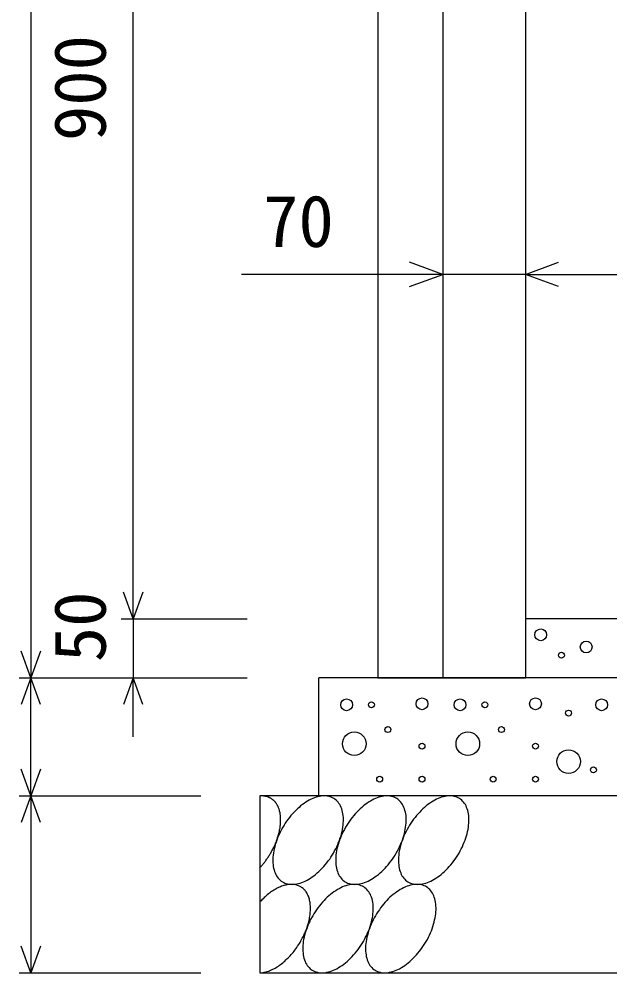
# Model space of a CAD drawing. Units: millimetres, scale not verified. Extents: x -16800 to 16800, y -5940 to 5940.
# Drawn here: x 13671 to 14172, y 2436 to 3244 of the extents above; entities that cross this region are included whole.
import ezdxf
from ezdxf.enums import TextEntityAlignment as Align

# ---------------------------------------------------------------- set-up
doc = ezdxf.new("R2010")
doc.units = ezdxf.units.MM
doc.header["$LTSCALE"] = 20
for name, color, linetype, lineweight in [('0-0_DIM', 7, 'Continuous', 25), ('0-2_HATCH', 6, 'Continuous', 25), ('0-5_OUTLINE', 3, 'Continuous', 25)]:
    doc.layers.add(name, color=color, linetype=linetype, lineweight=lineweight)
doc.styles.add('ＭＳ ゴシック', font='')
doc.styles.get('ＭＳ ゴシック').set_extended_font_data('MS Gothic')

msp = doc.modelspace()

# ---------------------------------------------------------------- linework, layer by layer
at = {"layer": '0-0_DIM'}
for p, q in [((13680.8, 3760.65), (13680.8, 2685.65)), ((13767.46, 2735.65), (13767.46, 3635.65)), ((14030, 3027.61), (13859.31, 3027.61)), ((14100, 3027.61), (14030, 3027.61)), ((14100, 3027.61), (14600, 3027.61)), ((13757.46, 2735.65), (13864.13, 2735.65)), ((13767.46, 2735.65), (13767.46, 2685.65)), ((13670.8, 2685.65), (13864.13, 2685.65)), ((13680.8, 2585.65), (13680.8, 2685.65)), ((13767.46, 2635.65), (13767.46, 2685.65)), ((13670.8, 2585.65), (13825, 2585.65)), ((13680.8, 2585.65), (13680.8, 2435.65)), ((13670.8, 2435.65), (13825, 2435.65))]:
    msp.add_line(p, q, dxfattribs=at)
for points in [[(14001.81, 3017.35), (14030, 3027.61), (14001.81, 3037.87)], [(14128.19, 3017.35), (14100, 3027.61), (14128.19, 3037.87)], [(13775.67, 2758.2), (13767.46, 2735.65), (13759.26, 2758.2)], [(13689.01, 2708.2), (13680.8, 2685.65), (13672.59, 2708.2)], [(13689.01, 2663.1), (13680.8, 2685.65), (13672.59, 2663.1)], [(13775.67, 2663.1), (13767.46, 2685.65), (13759.26, 2663.1)], [(13689.01, 2608.2), (13680.8, 2585.65), (13672.59, 2608.2)], [(13689.01, 2563.1), (13680.8, 2585.65), (13672.59, 2563.1)], [(13689.01, 2458.2), (13680.8, 2435.65), (13672.59, 2458.2)]]:
    msp.add_lwpolyline(points, dxfattribs=at)
at = {"layer": '0-2_HATCH'}
for points in [[(13880.1, 2585.19), (13879.6, 2585.29), (13879.2, 2585.39), (13878.8, 2585.49), (13878.3, 2585.49), (13877.8, 2585.59), (13877.4, 2585.59), (13876.9, 2585.59), (13876.4, 2585.59), (13876, 2585.59), (13875.5, 2585.59), (13875, 2585.59)], [(13891.6, 2572.99), (13891.5, 2573.49), (13891.3, 2573.99), (13891.2, 2574.49), (13891, 2574.89), (13890.8, 2575.39), (13890.6, 2575.89), (13890.5, 2576.29), (13890.3, 2576.69), (13890, 2577.19), (13889.8, 2577.59), (13889.6, 2577.99), (13889.4, 2578.39), (13889.1, 2578.79), (13888.9, 2579.19), (13888.6, 2579.49), (13888.3, 2579.89), (13888.1, 2580.29), (13887.8, 2580.59), (13887.5, 2580.89), (13887.2, 2581.19), (13886.9, 2581.59), (13886.6, 2581.89), (13886.2, 2582.09), (13885.9, 2582.39), (13885.6, 2582.69), (13885.2, 2582.89), (13884.9, 2583.19), (13884.5, 2583.39), (13884.1, 2583.59), (13883.7, 2583.79), (13883.4, 2583.99), (13883, 2584.19), (13882.6, 2584.39), (13882.2, 2584.59), (13881.8, 2584.69), (13881.4, 2584.89), (13880.9, 2584.99), (13880.5, 2585.09), (13880.1, 2585.19)], [(13937.7, 2583.39), (13936.6, 2583.99), (13935.5, 2584.49), (13934.4, 2584.89), (13933.3, 2585.19), (13932, 2585.49), (13930.8, 2585.59), (13929.5, 2585.59), (13928.2, 2585.59), (13926.8, 2585.49), (13925.4, 2585.19), (13924, 2584.89), (13922.6, 2584.49), (13921.2, 2583.99), (13919.7, 2583.39), (13918.3, 2582.79), (13916.8, 2581.99), (13915.3, 2581.19), (13913.9, 2580.29), (13912.4, 2579.29), (13911, 2578.29), (13909.5, 2577.09), (13908.1, 2575.89), (13906.7, 2574.69), (13905.3, 2573.29), (13903.9, 2571.89), (13902.6, 2570.49), (13901.3, 2568.99), (13900, 2567.39), (13898.8, 2565.79), (13897.6, 2564.19), (13896.5, 2562.49), (13895.4, 2560.79), (13894.3, 2558.99), (13893.4, 2557.19), (13892.4, 2555.49), (13891.5, 2553.59), (13890.7, 2551.79), (13889.9, 2549.99), (13889.2, 2548.09)], [(13945.1, 2571.89), (13944.7, 2573.29), (13944.3, 2574.69), (13943.8, 2575.89), (13943.3, 2577.09), (13942.7, 2578.29), (13942, 2579.29), (13941.2, 2580.29), (13940.4, 2581.19), (13939.6, 2581.99), (13938.6, 2582.79), (13937.7, 2583.39)], [(13990.9, 2583.39), (13989.8, 2583.99), (13988.8, 2584.49), (13987.6, 2584.89), (13986.5, 2585.19), (13985.2, 2585.49), (13984, 2585.59), (13982.7, 2585.59), (13981.4, 2585.59), (13980, 2585.49), (13978.7, 2585.19), (13977.3, 2584.89), (13975.8, 2584.49), (13974.4, 2583.99), (13972.9, 2583.39), (13971.5, 2582.79), (13970, 2581.99), (13968.6, 2581.19), (13967.1, 2580.29), (13965.6, 2579.29), (13964.2, 2578.29), (13962.7, 2577.09), (13961.3, 2575.89), (13959.9, 2574.69), (13958.5, 2573.29), (13957.1, 2571.89), (13955.8, 2570.49), (13954.5, 2568.99), (13953.3, 2567.39), (13952, 2565.79), (13950.8, 2564.19), (13949.7, 2562.49), (13948.6, 2560.79), (13947.6, 2558.99), (13946.6, 2557.19), (13945.6, 2555.49), (13944.7, 2553.59), (13943.9, 2551.79), (13943.2, 2549.99), (13942.4, 2548.09)], [(13998.3, 2571.89), (13997.9, 2573.29), (13997.5, 2574.69), (13997, 2575.89), (13996.5, 2577.09), (13995.9, 2578.29), (13995.2, 2579.29), (13994.4, 2580.29), (13993.6, 2581.19), (13992.8, 2581.99), (13991.8, 2582.79), (13990.9, 2583.39)], [(14044.1, 2583.39), (14043, 2583.99), (14042, 2584.49), (14040.8, 2584.89), (14039.7, 2585.19), (14038.5, 2585.49), (14037.2, 2585.59), (14035.9, 2585.59), (14034.6, 2585.59), (14033.2, 2585.49), (14031.9, 2585.19), (14030.5, 2584.89), (14029, 2584.49), (14027.6, 2583.99), (14026.2, 2583.39), (14024.7, 2582.79), (14023.2, 2581.99), (14021.8, 2581.19), (14020.3, 2580.29), (14018.8, 2579.29), (14017.4, 2578.29), (14015.9, 2577.09), (14014.5, 2575.89), (14013.1, 2574.69), (14011.7, 2573.29), (14010.4, 2571.89), (14009, 2570.49), (14007.7, 2568.99), (14006.5, 2567.39), (14005.2, 2565.79), (14004, 2564.19), (14002.9, 2562.49), (14001.8, 2560.79), (14000.8, 2558.99), (13999.8, 2557.19), (13998.8, 2555.49), (13997.9, 2553.59), (13997.1, 2551.79), (13996.4, 2549.99), (13995.7, 2548.09)], [(14051.5, 2571.89), (14051.1, 2573.29), (14050.7, 2574.69), (14050.2, 2575.89), (14049.7, 2577.09), (14049.1, 2578.29), (14048.4, 2579.29), (14047.6, 2580.29), (14046.8, 2581.19), (14046, 2581.99), (14045.1, 2582.79), (14044.1, 2583.39)], [(13889.6, 2549.09), (13889.8, 2549.79), (13890, 2550.49), (13890.3, 2551.19), (13890.5, 2551.79), (13890.6, 2552.49), (13890.8, 2553.19), (13891, 2553.79), (13891.2, 2554.49), (13891.3, 2555.09), (13891.5, 2555.79), (13891.6, 2556.49), (13891.7, 2557.09), (13891.9, 2557.79), (13892, 2558.39), (13892.1, 2558.99), (13892.1, 2559.69), (13892.2, 2560.29), (13892.3, 2560.99), (13892.4, 2561.59), (13892.4, 2562.19), (13892.5, 2562.79), (13892.5, 2563.39), (13892.5, 2563.99), (13892.5, 2564.69), (13892.5, 2565.29), (13892.5, 2565.79), (13892.5, 2566.39), (13892.5, 2566.99), (13892.5, 2567.59), (13892.4, 2568.19), (13892.4, 2568.69), (13892.3, 2569.29), (13892.2, 2569.79), (13892.1, 2570.39), (13892.1, 2570.89), (13892, 2571.39), (13891.9, 2571.99), (13891.7, 2572.49), (13891.6, 2572.99)], [(13912, 2512.79), (13913.4, 2513.49), (13914.9, 2514.19), (13916.3, 2515.09), (13917.8, 2515.99), (13919.3, 2516.99), (13920.7, 2517.99), (13922.2, 2519.09), (13923.6, 2520.29), (13925, 2521.59), (13926.4, 2522.99), (13927.7, 2524.29), (13929.1, 2525.79), (13930.4, 2527.29), (13931.6, 2528.89), (13932.9, 2530.49), (13934.1, 2532.09), (13935.2, 2533.79), (13936.3, 2535.49), (13937.3, 2537.19), (13938.3, 2538.99), (13939.3, 2540.79), (13940.2, 2542.59), (13941, 2544.49), (13941.7, 2546.29), (13942.4, 2548.09), (13943.1, 2549.99), (13943.7, 2551.79), (13944.2, 2553.59), (13944.6, 2555.39), (13945, 2557.19), (13945.3, 2558.99), (13945.5, 2560.79), (13945.6, 2562.49), (13945.7, 2564.19), (13945.7, 2565.79), (13945.7, 2567.39), (13945.5, 2568.99), (13945.3, 2570.49), (13945.1, 2571.89)], [(13965.2, 2512.79), (13966.6, 2513.49), (13968.1, 2514.19), (13969.6, 2515.09), (13971, 2515.99), (13972.5, 2516.99), (13973.9, 2517.99), (13975.4, 2519.09), (13976.8, 2520.29), (13978.2, 2521.59), (13979.6, 2522.99), (13981, 2524.29), (13982.3, 2525.79), (13983.6, 2527.29), (13984.9, 2528.89), (13986.1, 2530.49), (13987.3, 2532.09), (13988.4, 2533.79), (13989.5, 2535.49), (13990.5, 2537.19), (13991.5, 2538.99), (13992.5, 2540.79), (13993.4, 2542.59), (13994.2, 2544.49), (13995, 2546.29), (13995.7, 2548.09), (13996.3, 2549.99), (13996.9, 2551.79), (13997.4, 2553.59), (13997.8, 2555.39), (13998.2, 2557.19), (13998.5, 2558.99), (13998.7, 2560.79), (13998.9, 2562.49), (13998.9, 2564.19), (13998.9, 2565.79), (13998.9, 2567.39), (13998.8, 2568.99), (13998.6, 2570.49), (13998.3, 2571.89)], [(14018.4, 2512.79), (14019.8, 2513.49), (14021.3, 2514.19), (14022.8, 2515.09), (14024.2, 2515.99), (14025.7, 2516.99), (14027.1, 2517.99), (14028.6, 2519.09), (14030, 2520.29), (14031.4, 2521.59), (14032.8, 2522.99), (14034.2, 2524.29), (14035.5, 2525.79), (14036.8, 2527.29), (14038.1, 2528.89), (14039.3, 2530.49), (14040.5, 2532.09), (14041.6, 2533.79), (14042.7, 2535.49), (14043.8, 2537.19), (14044.8, 2538.99), (14045.7, 2540.79), (14046.6, 2542.59), (14047.4, 2544.49), (14048.2, 2546.29), (14048.9, 2548.09), (14049.5, 2549.99), (14050.1, 2551.79), (14050.6, 2553.59), (14051, 2555.39), (14051.4, 2557.19), (14051.7, 2558.99), (14051.9, 2560.79), (14052.1, 2562.49), (14052.1, 2564.19), (14052.2, 2565.79), (14052.1, 2567.39), (14052, 2568.99), (14051.8, 2570.49), (14051.5, 2571.89)], [(13875, 2524.79), (13875.5, 2525.39), (13876, 2525.89), (13876.4, 2526.39), (13876.9, 2526.99), (13877.4, 2527.59), (13877.8, 2528.09), (13878.3, 2528.69), (13878.8, 2529.29), (13879.2, 2529.79), (13879.6, 2530.39), (13880.1, 2530.99), (13880.5, 2531.59), (13880.9, 2532.19), (13881.4, 2532.79), (13881.8, 2533.49), (13882.2, 2534.09), (13882.6, 2534.69), (13883, 2535.29), (13883.4, 2535.99), (13883.7, 2536.59), (13884.1, 2537.19), (13884.5, 2537.89), (13884.9, 2538.49), (13885.2, 2539.19), (13885.6, 2539.79), (13885.9, 2540.49), (13886.2, 2541.09), (13886.6, 2541.79), (13886.9, 2542.49), (13887.2, 2543.09), (13887.5, 2543.79), (13887.8, 2544.49), (13888.1, 2545.09), (13888.3, 2545.79), (13888.6, 2546.49), (13888.9, 2547.09), (13889.1, 2547.79), (13889.4, 2548.49), (13889.6, 2549.09)], [(13889.2, 2548.09), (13888.6, 2546.29), (13888, 2544.49), (13887.5, 2542.59), (13887.1, 2540.79), (13886.7, 2538.99), (13886.4, 2537.29), (13886.2, 2535.49), (13886, 2533.79), (13886, 2532.09), (13885.9, 2530.49), (13886, 2528.89), (13886.1, 2527.29), (13886.3, 2525.79), (13886.6, 2524.29), (13887, 2522.99), (13887.4, 2521.59), (13887.9, 2520.39), (13888.4, 2519.09), (13889, 2517.99), (13889.7, 2516.99), (13890.5, 2515.99), (13891.3, 2515.09), (13892.1, 2514.19), (13893.1, 2513.49), (13894, 2512.79), (13895.1, 2512.29), (13896.1, 2511.79), (13897.3, 2511.39), (13898.4, 2510.99), (13899.7, 2510.79), (13900.9, 2510.69), (13902.2, 2510.59), (13903.5, 2510.69), (13904.9, 2510.79), (13906.2, 2510.99), (13907.6, 2511.39), (13909.1, 2511.79), (13910.5, 2512.29), (13912, 2512.79)], [(13942.4, 2548.09), (13941.8, 2546.29), (13941.2, 2544.49), (13940.7, 2542.59), (13940.3, 2540.79), (13939.9, 2538.99), (13939.6, 2537.29), (13939.4, 2535.49), (13939.3, 2533.79), (13939.2, 2532.09), (13939.2, 2530.49), (13939.2, 2528.89), (13939.3, 2527.29), (13939.6, 2525.79), (13939.8, 2524.29), (13940.2, 2522.99), (13940.6, 2521.59), (13941.1, 2520.39), (13941.6, 2519.09), (13942.2, 2517.99), (13942.9, 2516.99), (13943.7, 2515.99), (13944.5, 2515.09), (13945.3, 2514.19), (13946.3, 2513.49), (13947.2, 2512.79), (13948.3, 2512.29), (13949.3, 2511.79), (13950.5, 2511.39), (13951.6, 2510.99), (13952.9, 2510.79), (13954.1, 2510.69), (13955.4, 2510.59), (13956.7, 2510.69), (13958.1, 2510.79), (13959.5, 2510.99), (13960.9, 2511.39), (13962.3, 2511.79), (13963.7, 2512.29), (13965.2, 2512.79)], [(13995.7, 2548.09), (13995, 2546.29), (13994.4, 2544.49), (13993.9, 2542.59), (13993.5, 2540.79), (13993.1, 2538.99), (13992.8, 2537.29), (13992.6, 2535.49), (13992.5, 2533.79), (13992.4, 2532.09), (13992.4, 2530.49), (13992.4, 2528.89), (13992.6, 2527.29), (13992.8, 2525.79), (13993, 2524.29), (13993.4, 2522.99), (13993.8, 2521.59), (13994.3, 2520.39), (13994.8, 2519.09), (13995.4, 2517.99), (13996.1, 2516.99), (13996.9, 2515.99), (13997.7, 2515.09), (13998.5, 2514.19), (13999.5, 2513.49), (14000.4, 2512.79), (14001.5, 2512.29), (14002.6, 2511.79), (14003.7, 2511.39), (14004.9, 2510.99), (14006.1, 2510.79), (14007.3, 2510.69), (14008.6, 2510.59), (14009.9, 2510.69), (14011.3, 2510.79), (14012.7, 2510.99), (14014.1, 2511.39), (14015.5, 2511.79), (14016.9, 2512.29), (14018.4, 2512.79)], [(13915, 2502.89), (13914.6, 2503.59), (13914.1, 2504.29), (13913.7, 2504.89), (13913.2, 2505.49), (13912.6, 2506.09), (13912.1, 2506.59), (13911.5, 2507.19), (13910.9, 2507.59), (13910.3, 2508.09), (13909.7, 2508.49), (13909, 2508.89), (13908.4, 2509.19), (13907.7, 2509.49), (13906.9, 2509.79), (13906.2, 2509.99), (13905.4, 2510.19), (13904.7, 2510.39), (13903.9, 2510.49), (13903.1, 2510.59), (13902.2, 2510.59), (13901.4, 2510.59), (13900.6, 2510.59), (13899.7, 2510.59), (13898.8, 2510.49), (13897.9, 2510.29), (13897, 2510.09), (13896.1, 2509.89), (13895.2, 2509.69), (13894.3, 2509.39), (13893.4, 2509.09), (13892.5, 2508.69), (13891.5, 2508.29), (13890.6, 2507.89), (13889.6, 2507.39), (13888.7, 2506.89), (13887.8, 2506.39), (13886.8, 2505.79), (13885.9, 2505.19), (13884.9, 2504.59)], [(13963, 2508.49), (13961.9, 2508.99), (13960.9, 2509.49), (13959.7, 2509.89), (13958.6, 2510.19), (13957.4, 2510.49), (13956.1, 2510.59), (13954.8, 2510.59), (13953.5, 2510.59), (13952.1, 2510.49), (13950.8, 2510.19), (13949.4, 2509.89), (13947.9, 2509.49), (13946.5, 2508.99), (13945.1, 2508.49), (13943.6, 2507.79), (13942.1, 2506.99), (13940.7, 2506.19), (13939.2, 2505.29), (13937.7, 2504.29), (13936.3, 2503.29), (13934.8, 2502.09), (13933.4, 2500.89), (13932, 2499.69), (13930.6, 2498.29), (13929.3, 2496.89), (13927.9, 2495.49), (13926.6, 2493.99), (13925.4, 2492.39), (13924.1, 2490.79), (13923, 2489.19), (13921.8, 2487.49), (13920.7, 2485.79), (13919.7, 2483.99), (13918.7, 2482.29), (13917.7, 2480.49), (13916.9, 2478.59), (13916, 2476.79), (13915.3, 2474.99), (13914.6, 2473.09)], [(13970.4, 2496.89), (13970, 2498.29), (13969.6, 2499.69), (13969.1, 2500.89), (13968.6, 2502.09), (13968, 2503.29), (13967.3, 2504.29), (13966.5, 2505.29), (13965.7, 2506.19), (13964.9, 2506.99), (13964, 2507.79), (13963, 2508.49)], [(14016.2, 2508.49), (14015.2, 2508.99), (14014.1, 2509.49), (14013, 2509.89), (14011.8, 2510.19), (14010.6, 2510.49), (14009.3, 2510.59), (14008, 2510.59), (14006.7, 2510.59), (14005.4, 2510.49), (14004, 2510.19), (14002.6, 2509.89), (14001.2, 2509.49), (13999.7, 2508.99), (13998.3, 2508.49), (13996.8, 2507.79), (13995.3, 2506.99), (13993.9, 2506.19), (13992.4, 2505.29), (13990.9, 2504.29), (13989.5, 2503.29), (13988, 2502.09), (13986.6, 2500.89), (13985.2, 2499.69), (13983.8, 2498.29), (13982.5, 2496.89), (13981.1, 2495.49), (13979.8, 2493.99), (13978.6, 2492.39), (13977.3, 2490.79), (13976.2, 2489.19), (13975, 2487.49), (13973.9, 2485.79), (13972.9, 2483.99), (13971.9, 2482.29), (13970.9, 2480.49), (13970.1, 2478.59), (13969.2, 2476.79), (13968.5, 2474.99), (13967.8, 2473.09)], [(14023.6, 2496.89), (14023.3, 2498.29), (14022.8, 2499.69), (14022.4, 2500.89), (14021.8, 2502.09), (14021.2, 2503.29), (14020.5, 2504.29), (14019.8, 2505.29), (14019, 2506.19), (14018.1, 2506.99), (14017.2, 2507.79), (14016.2, 2508.49)], [(13884.9, 2504.59), (13884, 2503.99), (13883.1, 2503.29), (13882.1, 2502.49), (13881.2, 2501.79), (13880.3, 2500.99), (13879.4, 2500.19), (13878.5, 2499.39), (13877.6, 2498.49), (13876.7, 2497.59), (13875.9, 2496.69), (13875, 2495.79)], [(13909, 2461.49), (13909.7, 2462.69), (13910.3, 2463.79), (13910.9, 2464.99), (13911.5, 2466.09), (13912.1, 2467.29), (13912.6, 2468.49), (13913.2, 2469.59), (13913.7, 2470.79), (13914.1, 2471.99), (13914.6, 2473.19), (13915, 2474.39), (13915.4, 2475.49), (13915.7, 2476.69), (13916.1, 2477.89), (13916.4, 2479.09), (13916.7, 2480.19), (13916.9, 2481.39), (13917.1, 2482.49), (13917.3, 2483.69), (13917.5, 2484.79), (13917.6, 2485.89), (13917.7, 2486.99), (13917.8, 2488.09), (13917.8, 2489.19), (13917.9, 2490.29), (13917.8, 2491.29), (13917.8, 2492.29), (13917.7, 2493.29), (13917.6, 2494.29), (13917.5, 2495.29), (13917.3, 2496.19), (13917.1, 2497.19), (13916.9, 2498.09), (13916.7, 2498.89), (13916.4, 2499.79), (13916.1, 2500.59), (13915.7, 2501.39), (13915.4, 2502.09), (13915, 2502.89)], [(13937.3, 2437.79), (13938.7, 2438.49), (13940.2, 2439.19), (13941.7, 2440.09), (13943.1, 2440.99), (13944.6, 2441.99), (13946, 2442.99), (13947.5, 2444.19), (13948.9, 2445.39), (13950.3, 2446.59), (13951.7, 2447.99), (13953.1, 2449.39), (13954.4, 2450.79), (13955.7, 2452.29), (13957, 2453.89), (13958.2, 2455.49), (13959.4, 2457.09), (13960.5, 2458.79), (13961.6, 2460.49), (13962.7, 2462.29), (13963.7, 2463.99), (13964.6, 2465.79), (13965.5, 2467.59), (13966.3, 2469.49), (13967.1, 2471.29), (13967.8, 2473.09), (13968.4, 2474.99), (13969, 2476.79), (13969.5, 2478.59), (13969.9, 2480.49), (13970.3, 2482.29), (13970.6, 2483.99), (13970.8, 2485.79), (13971, 2487.49), (13971.1, 2489.19), (13971.1, 2490.79), (13971, 2492.39), (13970.9, 2493.99), (13970.7, 2495.49), (13970.4, 2496.89)], [(13990.5, 2437.79), (13991.9, 2438.49), (13993.4, 2439.19), (13994.9, 2440.09), (13996.3, 2440.99), (13997.8, 2441.99), (13999.3, 2442.99), (14000.7, 2444.19), (14002.1, 2445.39), (14003.5, 2446.59), (14004.9, 2447.99), (14006.3, 2449.39), (14007.6, 2450.79), (14008.9, 2452.29), (14010.2, 2453.89), (14011.4, 2455.49), (14012.6, 2457.09), (14013.7, 2458.79), (14014.8, 2460.49), (14015.9, 2462.29), (14016.9, 2463.99), (14017.8, 2465.79), (14018.7, 2467.59), (14019.5, 2469.49), (14020.3, 2471.29), (14021, 2473.09), (14021.6, 2474.99), (14022.2, 2476.79), (14022.7, 2478.59), (14023.1, 2480.49), (14023.5, 2482.29), (14023.8, 2483.99), (14024, 2485.79), (14024.2, 2487.49), (14024.3, 2489.19), (14024.3, 2490.79), (14024.2, 2492.39), (14024.1, 2493.99), (14023.9, 2495.49), (14023.6, 2496.89)], [(13914.6, 2473.09), (13913.9, 2471.29), (13913.4, 2469.49), (13912.8, 2467.59), (13912.4, 2465.79), (13912, 2463.99), (13911.7, 2462.29), (13911.5, 2460.49), (13911.4, 2458.79), (13911.3, 2457.09), (13911.3, 2455.49), (13911.3, 2453.89), (13911.5, 2452.29), (13911.7, 2450.79), (13911.9, 2449.39), (13912.3, 2447.99), (13912.7, 2446.59), (13913.2, 2445.39), (13913.7, 2444.19), (13914.4, 2442.99), (13915, 2441.99), (13915.8, 2440.99), (13916.6, 2440.09), (13917.5, 2439.19), (13918.4, 2438.49), (13919.3, 2437.79), (13920.4, 2437.29), (13921.5, 2436.79), (13922.6, 2436.39), (13923.8, 2436.09), (13925, 2435.79), (13926.2, 2435.69), (13927.5, 2435.59), (13928.8, 2435.69), (13930.2, 2435.79), (13931.6, 2436.09), (13933, 2436.39), (13934.4, 2436.79), (13935.8, 2437.29), (13937.3, 2437.79)], [(13967.8, 2473.09), (13967.1, 2471.29), (13966.6, 2469.49), (13966.1, 2467.59), (13965.6, 2465.79), (13965.3, 2463.99), (13965, 2462.29), (13964.7, 2460.49), (13964.6, 2458.79), (13964.5, 2457.09), (13964.5, 2455.49), (13964.5, 2453.89), (13964.7, 2452.29), (13964.9, 2450.79), (13965.1, 2449.39), (13965.5, 2447.99), (13965.9, 2446.59), (13966.4, 2445.39), (13966.9, 2444.19), (13967.6, 2442.99), (13968.2, 2441.99), (13969, 2440.99), (13969.8, 2440.09), (13970.7, 2439.19), (13971.6, 2438.49), (13972.6, 2437.79), (13973.6, 2437.29), (13974.7, 2436.79), (13975.8, 2436.39), (13977, 2436.09), (13978.2, 2435.79), (13979.4, 2435.69), (13980.7, 2435.59), (13982, 2435.69), (13983.4, 2435.79), (13984.8, 2436.09), (13986.2, 2436.39), (13987.6, 2436.79), (13989, 2437.29), (13990.5, 2437.79)], [(13875, 2435.69), (13875.9, 2435.69), (13876.7, 2435.79), (13877.6, 2435.89), (13878.5, 2436.09), (13879.4, 2436.29), (13880.3, 2436.49), (13881.2, 2436.79), (13882.1, 2437.09), (13883.1, 2437.39), (13884, 2437.79), (13884.9, 2438.19), (13885.9, 2438.69), (13886.8, 2439.19), (13887.8, 2439.69), (13888.7, 2440.19), (13889.6, 2440.79), (13890.6, 2441.39), (13891.5, 2442.09), (13892.5, 2442.69), (13893.4, 2443.39), (13894.3, 2444.19), (13895.2, 2444.99), (13896.1, 2445.69), (13897, 2446.59), (13897.9, 2447.39), (13898.8, 2448.29), (13899.7, 2449.19), (13900.6, 2450.09), (13901.4, 2451.09), (13902.2, 2451.99), (13903.1, 2452.99), (13903.9, 2453.99), (13904.7, 2454.99), (13905.4, 2456.09), (13906.2, 2457.09), (13906.9, 2458.19), (13907.7, 2459.29), (13908.4, 2460.39), (13909, 2461.49)]]:
    msp.add_lwpolyline(points, dxfattribs=at)
for centre, radius in [((14113.03, 2722.15), 5), ((14151.55, 2711.83), 5), ((14130.52, 2704.83), 2.5), ((13948.45, 2662.83), 5), ((14012.37, 2663.7), 5), ((14044.66, 2662.83), 5), ((14108.58, 2663.7), 5), ((14164.66, 2662.83), 5), ((13969.48, 2662.83), 2.5), ((14065.69, 2662.83), 2.5), ((14136.62, 2655.82), 2.5), ((13983.49, 2641.82), 2.5), ((14079.71, 2641.82), 2.5), ((13954.98, 2629.81), 10), ((14051.2, 2629.81), 10), ((14012.37, 2627.81), 2.5), ((14108.58, 2627.81), 2.5), ((14136.62, 2614.68), 10), ((14157.65, 2607.67), 2.5), ((13976.48, 2599.8), 2.5), ((14012.37, 2599.8), 2.5), ((14072.7, 2599.8), 2.5), ((14108.58, 2599.8), 2.5)]:
    msp.add_circle(centre, radius, dxfattribs=at)
at = {"layer": '0-5_OUTLINE'}
for p, q in [((13975, 3760.65), (13975, 2685.65)), ((14100, 3535.65), (14100, 2685.65)), ((14030, 3505.65), (14030, 2685.65)), ((14600, 2735.65), (14100, 2735.65)), ((15175, 2685.65), (13925, 2685.65)), ((13925, 2585.65), (13925, 2685.65)), ((13975, 2685.65), (14100, 2685.65)), ((15225, 2585.65), (13875, 2585.65)), ((13875, 2585.65), (13875, 2435.65))]:
    msp.add_line(p, q, dxfattribs=at)
msp.add_lwpolyline([(13875, 2435.65), (15225, 2435.65), (15225, 2585.65)], dxfattribs=at)

# ---------------------------------------------------------------- texts
at = {"layer": '0-0_DIM', "style": 'ＭＳ ゴシック'}
for s, p in [('900', (13757.46, 3140.65)), ('50', (13757.46, 2698.98))]:
    msp.add_text(s, height=43.99, rotation=90, dxfattribs=at).set_placement(p, align=Align.BOTTOM_LEFT)
msp.add_text('70', height=43.99, dxfattribs=at).set_placement((13877.73, 3037.61), align=Align.BOTTOM_LEFT)

doc.saveas('drawing.dxf')
